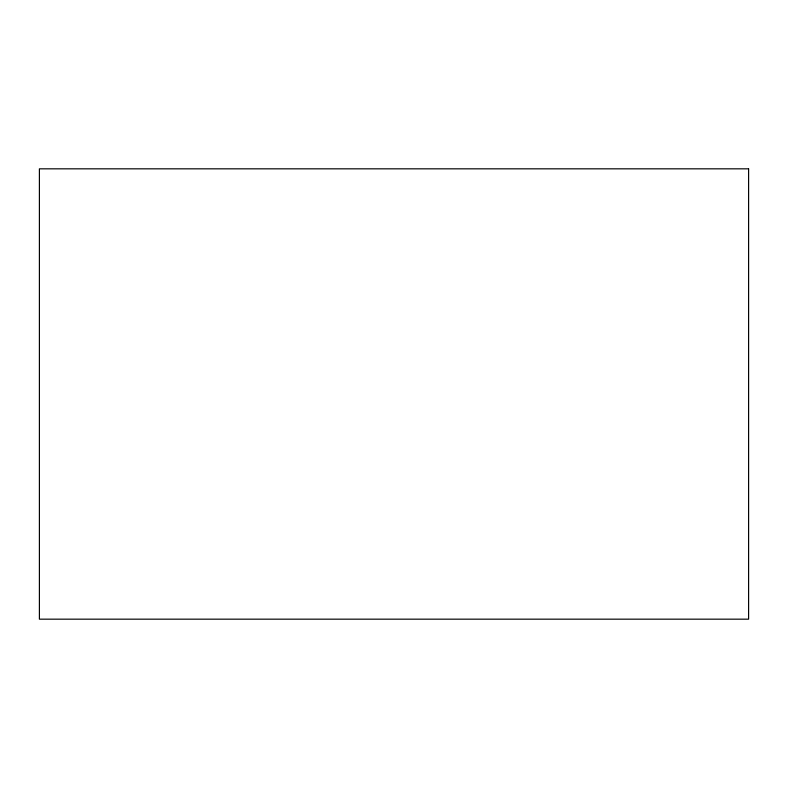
<?xml version="1.0" encoding="UTF-8"?>
<svg xmlns="http://www.w3.org/2000/svg" width="788" height="788" viewBox="0 0 788 788"><rect width="100%" height="100%" fill="white"/><g stroke="black" fill="none" stroke-linecap="round" stroke-linejoin="round"><path stroke-width="1.18" d="M748.6 168.829L39.4 168.829L39.4 619.171L748.6 619.171L748.6 168.829"/></g></svg>
